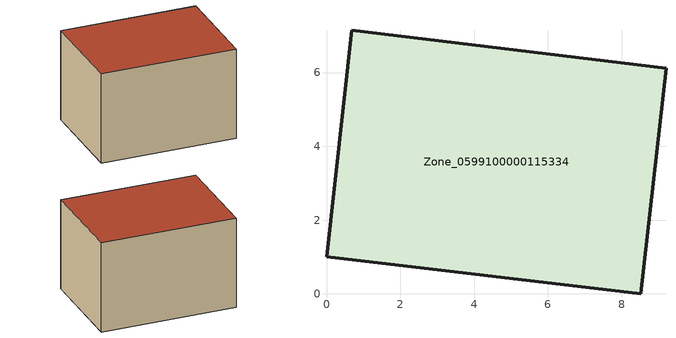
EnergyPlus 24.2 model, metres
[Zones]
Zone_0599100000115334
 floor ground (C_G): 0,1.01 0.69,7.15 9.2,6.12 8.51,0 z1.99
 wall outside (C_F): 0.69,7.15 0,1.01 8.51,0 9.2,6.12 0.69,7.15 z1.99:7.85
 roof outside (C_R): 8.51,0 9.2,6.12 0.69,7.15 0,1.01 z7.85
[BUILDING]
Pand.0599100000115334: North Axis=0; Terrain=City; Loads Convergence Tolerance Value=0.04; Temperature Convergence Tolerance Value=0.4; Solar Distribution=FullExterior; Maximum Number of Warmup Days=25; Minimum Number of Warmup Days=1
[Site:Location]
Rotterdam.The.Hague.AP_ZH_NLD Design_Conditions: Latitude=51.96; Longitude=4.45; Time Zone=1; Elevation=-4.5
[SITE:GROUNDTEMPERATURE:BUILDINGSURFACE]
18, 18, 18, 18, 18, 18, 18, 18, 18, 18, 18, 18
[MATERIAL] Thermal Absorptance=0.9; Solar Absorptance=0.7; Visible Absorptance=0.7
Name | Roughness | Thickness | Conductivity | Density | Specific Heat
G.TI.1946-1964 | MediumSmooth | 0.15 | 1 | 540 | 1210
F.TI.1946-1964 | Rough | 0.3 | 0.857143 | 1920 | 840
R.TI.1946-1964 | MediumRough | 0.2 | 0.277778 | 1500 | 1000
[CONSTRUCTION]
C_G: G.TI.1946-1964
C_F: F.TI.1946-1964
C_R: R.TI.1946-1964
[ZONE]
Zone_0599100000115334: Type=1; Multiplier=1; Ceiling Height=Autocalculate; Volume=Autocalculate; Floor Area=autocalculate; Part of Total Floor Area=Yes
[ZONEINFILTRATION:DESIGNFLOWRATE]
Infil_Zone_0599100000115334: Zone or ZoneList or Space or SpaceList=Zone_0599100000115334; Schedule=AlwaysOn; Design Flow Rate Calculation Method=Flow/Area; Flow Rate per Floor Area=0.003; Constant Term Coefficient=1; Temperature Term Coefficient=0; Velocity Term Coefficient=0; Velocity Squared Term Coefficient=0
[HVACTEMPLATE:ZONE:IDEALLOADSAIRSYSTEM]
Zone_0599100000115334: Maximum Heating Supply Air Temperature=50; Minimum Cooling Supply Air Temperature=13; Maximum Heating Supply Air Humidity Ratio=0.0156; Minimum Cooling Supply Air Humidity Ratio=0.0077; Heating Limit=NoLimit; Cooling Limit=NoLimit; Dehumidification Control Type=ConstantSensibleHeatRatio; Cooling Sensible Heat Ratio=0.7; Dehumidification Setpoint=60; Humidification Control Type=None; Humidification Setpoint=30; Outdoor Air Method=None; Outdoor Air Flow Rate per Person=0.00944; Outdoor Air Flow Rate per Zone Floor Area=0; Outdoor Air Flow Rate per Zone=0; Demand Controlled Ventilation Type=None; Outdoor Air Economizer Type=NoEconomizer; Heat Recovery Type=None; Sensible Heat Recovery Effectiveness=0.7; Latent Heat Recovery Effectiveness=0.65
[ZONECONTROL:THERMOSTAT]
ThermostatControl_Zone_0599100000115334: Zone or ZoneList=Zone_0599100000115334; Control Type Schedule=DualSetpointControlType; Control 1=Thermostat_Zone_0599100000115334; Temperature Difference Between Cutout And Setpoint=0
[THERMOSTATSETPOINT:DUALSETPOINT]
Thermostat_Zone_0599100000115334: Heating Setpoint Temperature Schedule=HeatingSetpoint_Zone_0599100000115334; Cooling Setpoint Temperature Schedule=CoolingSetpoint_Zone_0599100000115334
[SCHEDULE:COMPACT]
HeatingSetpoint_Zone_0599100000115334: Through: 12/31, For: AllDays, Until: 24:00, 21
CoolingSetpoint_Zone_0599100000115334: Through: 12/31, For: AllDays, Until: 24:00, 24
DualSetpointControlType: Through: 12/31, For: AllDays, Until: 24:00, 4
AlwaysOn: Through: 12/31, For: AllDays, Until: 24:00, 1
